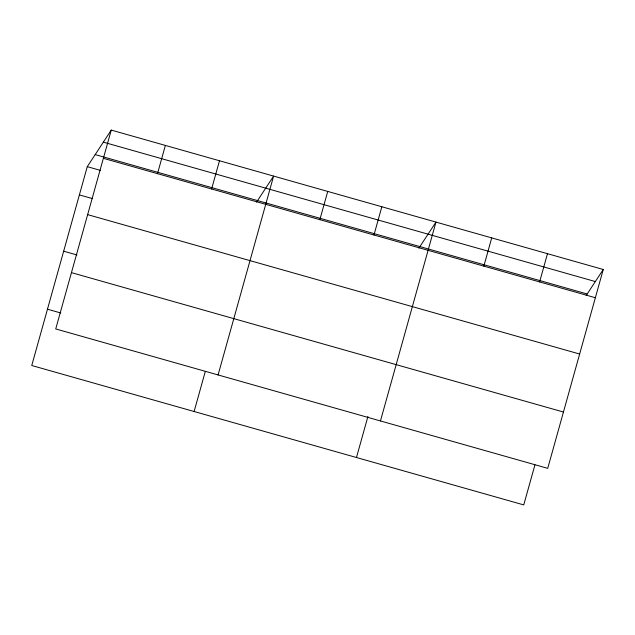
<?xml version="1.0" encoding="UTF-8"?>
<svg xmlns="http://www.w3.org/2000/svg" width="635" height="635" viewBox="0 0 635 635"><rect width="100%" height="100%" fill="white"/><g stroke="black" fill="none" stroke-linecap="round" stroke-linejoin="round"><path stroke-width="0.95" d="M111.252 130.088L55.729 328.938L547.727 468.344L603.25 269.494L111.252 130.088L87.273 166.656L31.75 365.506L523.748 504.912L534.94 464.836M157.488 173.657L165.37 145.423M211.606 188.992L219.488 160.758M194.112 411.512L205.303 371.435M218.091 374.944L273.614 176.093L256.556 202.105M319.849 219.662L327.731 191.421M373.967 234.998L381.849 206.756M356.473 457.517L367.927 416.481M380.452 420.942L435.967 222.091L418.917 248.102M483.846 266.128L491.728 237.895M539.607 281.924L547.489 253.69M586.192 295.505L603.25 269.494M103.338 142.153L595.336 281.559M95.186 154.591L587.184 293.989M103.362 158.321L595.368 297.728M87.273 166.656L100.56 170.426M79.383 194.897L92.678 198.66M87.646 214.63L579.644 354.028M63.667 251.198L76.962 254.96M71.453 272.637L563.451 412.036M47.466 309.205L60.762 312.976"/></g></svg>
